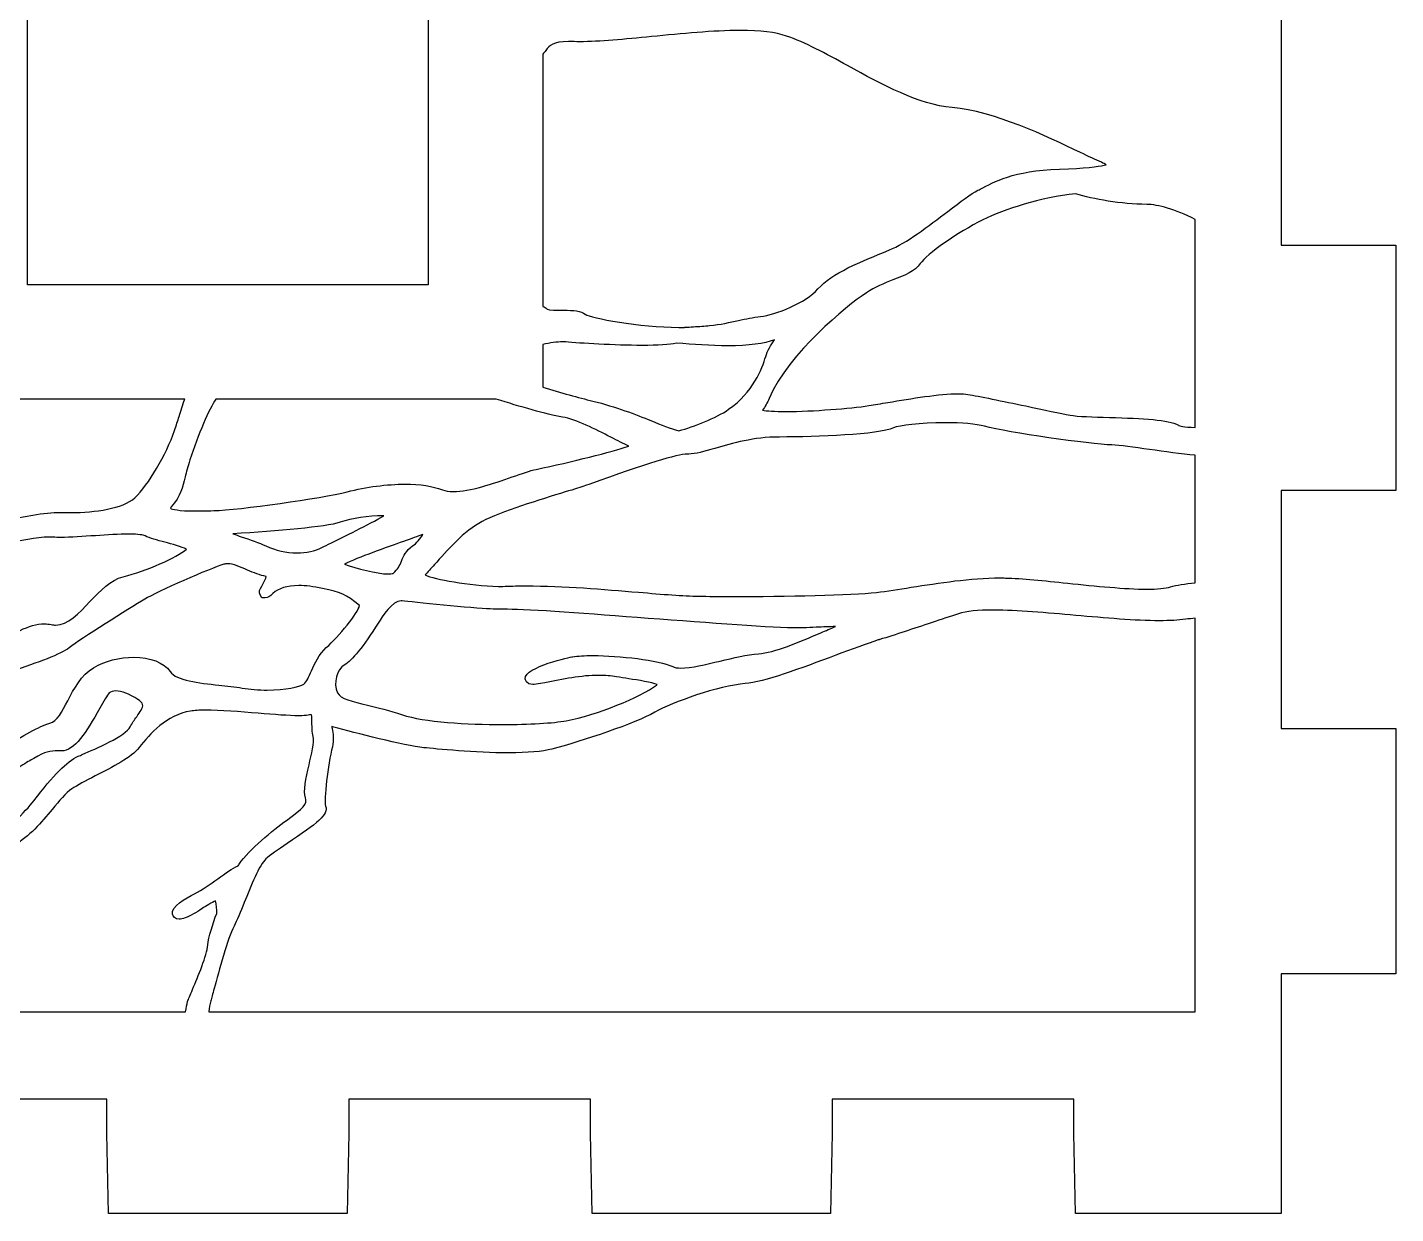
# Model space of a CAD drawing. Extents: x -11 to 868, y -1407 to -16.
# Drawn here: x 298.6 to 418.1, y -447.1 to -343.5 of the extents above; entities that cross this region are included whole.
import ezdxf

# ---------------------------------------------------------------- set-up
doc = ezdxf.new("R2010")
doc.units = 0
doc.layers.add('LAYER_1', color=7, linetype='CONTINUOUS')

msp = doc.modelspace()

# ---------------------------------------------------------------- linework, layer by layer
at = {"layer": 'LAYER_1'}
for points in [[(333.63, -330.95), (333.63, -365.95), (298.63, -365.95), (298.63, -330.95), (333.63, -330.95)], [(408.12, -341.68), (408.12, -362.5), (418.13, -362.5), (418.13, -383.91), (408.12, -383.91), (408.12, -404.72), (418.13, -404.72), (418.13, -426.13), (408.12, -426.13), (408.12, -447.09), (390.17, -447.09), (390.02, -440.09), (390.02, -437.09), (368.91, -437.09), (368.91, -440.09), (368.76, -447.09), (347.94, -447.09), (347.8, -440.09), (347.8, -437.09), (326.68, -437.09), (326.68, -440.09), (326.54, -447.09), (305.71, -447.09), (305.56, -440.09), (305.56, -437.09), (284.45, -437.09)]]:
    msp.add_lwpolyline(points, dxfattribs=at)
for points, knots in [([(327.63, -393.97), (327.5, -394.61), (325.81, -396.69), (324.72, -397.65), (324.08, -398.21), (323.73, -398.99), (323.43, -399.67), (323.2, -400.18), (322.99, -400.65), (322.75, -400.84), (322.4, -401.09), (321.16, -401.36), (319.57, -401.36), (318.8, -401.36), (318.04, -401.3), (317.37, -401.18), (316.75, -401.07), (316.06, -401), (315.33, -400.92), (313.59, -400.74), (311.62, -400.53), (311.07, -399.74), (310.52, -398.94), (309.36, -398.49), (307.9, -398.49), (306.66, -398.49), (305.39, -398.82), (304.4, -399.4), (303.31, -400.05), (302.68, -401.24), (302.13, -402.3), (301.65, -403.22), (301.19, -404.1), (300.58, -404.25), (299.68, -404.48), (298.15, -405.4), (296.53, -406.38), (295.1, -407.26), (293.61, -408.16), (292.77, -408.42), (292.08, -408.64), (291.42, -409.02), (290.78, -409.38), (289.79, -409.94), (288.84, -410.48), (287.74, -410.48), (287.62, -410.48), (287.49, -410.47), (287.36, -410.46), (287.1, -410.43), (286.85, -410.41), (286.56, -410.41), (285.84, -410.41), (285.12, -410.51), (284.42, -410.6), (283.8, -410.68), (283.2, -410.76), (282.67, -410.76), (282.09, -410.76), (281.67, -410.67), (281.33, -410.48), (280.87, -410.23), (280.45, -410.1), (280.05, -410.1), (279.36, -410.1), (278.87, -410.46), (278.39, -410.81), (278.15, -410.98), (277.9, -411.16), (277.63, -411.31), (276.51, -411.88), (273.91, -413.02), (272.72, -413.36), (272.25, -413.5), (272.25, -413.82), (272.27, -413.96), (272.29, -414.12), (272.43, -414.39), (272.81, -414.39), (273.32, -414.39), (277.02, -413.83), (277.65, -413.6), (277.88, -413.51), (278.1, -413.35), (278.36, -413.15), (278.76, -412.85), (279.22, -412.51), (279.7, -412.51), (279.91, -412.51), (280.12, -412.57), (280.33, -412.7), (280.65, -412.9), (281.16, -413), (281.92, -413), (282.85, -413), (284.05, -412.86), (285.2, -412.72), (286.23, -412.6), (287.2, -412.49), (287.87, -412.49), (288.01, -412.49), (288.12, -412.49), (288.2, -412.5), (287.78, -413.2), (286.87, -414.81), (287.16, -415.35), (287.26, -415.52), (287.44, -415.63), (287.64, -415.63), (287.92, -415.63), (288.15, -415.46), (288.58, -414.93), (288.86, -414.58), (289.14, -414.2), (289.42, -413.84), (290.34, -412.6), (291.29, -411.33), (292.25, -411.09), (293.48, -410.79), (296.23, -409.1), (298.05, -407.99), (298.52, -407.71), (298.9, -407.47), (299.17, -407.32), (300.22, -406.71), (300.54, -406.67), (301.29, -406.67), (301.29, -406.67), (301.57, -406.67), (301.57, -406.67), (302.74, -406.67), (303.74, -405.06), (304.93, -402.94), (305.23, -402.41), (305.61, -401.74), (305.75, -401.61), (305.9, -401.49), (306.1, -401.43), (306.34, -401.43), (306.83, -401.43), (307.5, -401.69), (308.27, -402.18), (308.44, -402.29), (308.65, -402.45), (308.68, -402.63), (308.73, -402.88), (308.44, -403.29), (308.16, -403.68), (307.96, -403.96), (307.75, -404.25), (307.6, -404.56), (307.22, -405.34), (304.49, -406.52), (303.46, -406.96), (303.31, -407.03), (303.17, -407.09), (303.05, -407.14), (302.08, -407.57), (300.85, -408.81), (299.17, -411.03), (298.83, -411.49), (298.15, -412.19), (297.55, -412.8), (296.22, -414.17), (295.91, -414.49), (296.09, -414.93), (296.17, -415.13), (296.37, -415.26), (296.6, -415.26), (296.76, -415.26), (296.96, -415.2), (297.46, -414.92), (298.76, -414.18), (299.83, -412.9), (300.78, -411.78), (301.4, -411.04), (301.98, -410.34), (302.49, -409.99), (302.95, -409.67), (303.72, -409.28), (304.53, -408.86), (306.08, -408.07), (307.69, -407.25), (308.38, -406.37), (309.3, -405.17), (310.78, -403.54), (312.87, -403.19), (313.18, -403.14), (313.62, -403.11), (314.17, -403.11), (315.46, -403.11), (317.22, -403.26), (318.78, -403.38), (320.16, -403.5), (321.46, -403.6), (322.31, -403.6), (322.69, -403.6), (322.95, -403.58), (323.15, -403.54), (323.23, -403.52), (323.3, -403.52), (323.36, -403.52), (323.41, -403.52), (323.43, -403.52), (323.43, -403.52), (323.47, -403.59), (323.47, -403.97), (323.47, -404.22), (323.47, -404.59), (323.47, -405.01), (323.58, -405.42), (323.69, -405.86), (323.43, -406.99), (323.21, -407.9), (322.93, -409.11), (322.69, -410.16), (322.9, -410.77), (323.08, -411.28), (322.73, -411.7), (321.25, -412.74), (320.05, -413.59), (317.97, -415.3), (317.12, -416.55), (317.09, -416.6), (317.05, -416.66), (317.01, -416.72), (316.51, -416.93), (315.91, -417.36), (315.24, -417.85), (314.6, -418.31), (313.87, -418.83), (313.22, -419.15), (312.43, -419.53), (311.13, -420.27), (311.29, -420.94), (311.33, -421.14), (311.51, -421.37), (311.87, -421.37), (312.01, -421.37), (312.18, -421.34), (312.4, -421.26), (312.84, -421.1), (313.36, -420.77), (313.87, -420.45), (314.21, -420.23), (314.75, -419.89), (315.04, -419.78), (315.13, -420.08), (315.16, -420.54), (315.15, -420.86), (314.82, -421.75), (314.43, -422.93), (314.37, -423.62), (314.29, -424.55), (313.51, -426.39), (313.04, -427.5), (312.83, -428), (312.68, -428.37), (312.61, -428.57), (312.54, -428.82), (312.48, -429.12), (312.43, -429.45), (312.43, -429.45), (231.63, -429.45), (231.63, -429.45), (231.63, -429.45), (231.63, -352.55), (231.63, -352.55), (231.79, -352.51), (231.95, -352.48), (232.12, -352.44), (233.98, -352.04), (235.89, -351.63), (236.87, -351.19), (238.37, -350.5), (242.27, -349.07), (243.77, -348.63), (243.43, -349.09), (242.72, -349.84), (241.51, -350.78), (240.68, -351.42), (239.78, -352.19), (239.06, -352.88), (237.87, -354.01), (237.8, -354.27), (237.91, -354.59), (237.98, -354.8), (238.18, -354.95), (238.41, -354.95), (238.62, -354.95), (238.84, -354.86), (239.5, -354.4), (240.18, -353.92), (240.99, -353.48), (241.76, -353.06), (243.4, -352.16), (244.96, -351.31), (245.64, -349.99), (246.63, -348.05), (246.78, -347.98), (247.61, -347.63), (247.88, -347.52), (248.22, -347.38), (248.66, -347.15), (249.11, -346.91), (249.78, -346.8), (250.67, -346.8), (251.91, -346.8), (253.39, -347.02), (254.7, -347.22), (255.45, -347.34), (256.17, -347.45), (256.79, -347.51), (257.04, -347.53), (257.33, -347.54), (257.64, -347.54), (260.47, -347.54), (265.51, -346.51), (268.26, -345.58), (268.75, -345.42), (269.23, -345.34), (269.72, -345.34), (270.82, -345.34), (271.78, -345.74), (272.71, -346.13), (272.98, -346.25), (273.25, -346.37), (273.52, -346.46), (273, -346.7), (272.5, -346.92), (272, -347.14), (269.35, -348.33), (267.25, -349.27), (266.58, -349.67), (266.12, -349.95), (265.5, -350.51), (265.05, -350.95), (264.15, -351.46), (263.2, -352.14), (262.29, -352.79), (260.49, -354.07), (258.64, -355.4), (257.24, -355.4), (257.04, -355.4), (256.86, -355.37), (256.69, -355.32), (253.83, -354.43), (253.09, -354.01), (253.34, -352.79), (253.51, -351.93), (253.39, -351.04), (253.05, -350.62), (252.91, -350.44), (252.71, -350.35), (252.5, -350.35), (251.69, -350.35), (251.53, -351.63), (251.48, -352.74), (251.4, -354.62), (252.51, -355.67), (253.27, -356.24), (252.15, -356.57), (250.99, -357.58), (249.94, -358.48), (249.2, -359.13), (248.36, -359.86), (247.95, -359.92), (247.46, -360), (246.96, -360.24), (246.39, -360.52), (245.53, -360.95), (244.55, -361.43), (243.39, -361.43), (243.1, -361.43), (242.8, -361.4), (242.51, -361.34), (241.91, -361.21), (241.42, -361.15), (241.06, -361.15), (240.3, -361.15), (240.09, -361.47), (240.06, -361.74), (240.03, -361.97), (239.95, -362.58), (242.25, -363.2), (242.58, -363.3), (242.96, -363.34), (243.36, -363.34), (245.76, -363.34), (248.82, -361.76), (250.43, -360.81), (250.9, -360.54), (251.34, -360.21), (251.77, -359.9), (252.89, -359.07), (253.94, -358.29), (255.47, -358.28), (256.6, -358.28), (258.47, -357.7), (260.12, -357.18), (260.7, -357), (261.29, -356.82), (261.77, -356.69), (261.18, -357.51), (260.88, -358.52), (260.55, -359.57), (260.19, -360.77), (259.81, -362), (259, -363.06), (258.36, -363.9), (257.69, -365.04), (257.05, -366.14), (256.24, -367.52), (254.89, -369.83), (254.31, -369.83), (254.16, -369.83), (253.99, -369.83), (253.8, -369.82), (252.35, -369.8), (249.66, -369.77), (247.47, -368.75), (247.05, -368.55), (246.67, -368.37), (246.34, -368.22), (245.28, -367.71), (244.89, -367.53), (244.58, -367.53), (244.35, -367.53), (244.14, -367.65), (244.04, -367.84), (243.85, -368.22), (244.08, -368.59), (244.59, -369.31), (245.47, -370.51), (245.78, -370.66), (246.75, -370.76), (247.08, -370.8), (247.48, -370.85), (248.08, -370.99), (248.56, -371.1), (249.14, -371.19), (249.75, -371.28), (250.54, -371.39), (251.98, -371.6), (252.25, -371.88), (252.21, -371.96), (252.06, -372.19), (251.43, -372.6), (249.71, -373.74), (248.64, -375.78), (247.77, -377.41), (247.12, -378.65), (246.45, -379.92), (245.86, -379.96), (244.68, -380.04), (242.89, -380.71), (242.92, -381.55), (242.93, -381.66), (242.99, -382.19), (243.8, -382.19), (243.87, -382.19), (243.94, -382.19), (244.02, -382.18), (244.09, -382.18), (244.16, -382.17), (244.23, -382.17), (244.51, -382.17), (244.75, -382.22), (245, -382.27), (245.24, -382.32), (245.49, -382.37), (245.77, -382.37), (246.44, -382.37), (247.06, -382.07), (247.86, -381.38), (248.79, -380.58), (249.36, -379.4), (249.96, -378.15), (250.56, -376.93), (251.18, -375.66), (252.14, -374.8), (252.49, -374.49), (252.89, -374.13), (253.3, -373.74), (254.04, -373.06), (255.14, -372.03), (255.83, -371.52), (255.82, -371.55), (255.8, -371.6), (255.78, -371.64), (255.45, -372.4), (253.83, -376.2), (254.25, -376.84), (254.25, -376.84), (254.39, -377.07), (254.39, -377.07), (254.39, -377.07), (254.69, -377.08), (254.69, -377.08), (255.05, -377.08), (255.25, -376.87), (255.96, -375.39), (256.86, -373.5), (257.6, -371.89), (258.19, -370.59), (258.69, -369.48), (259.09, -368.61), (259.4, -367.99), (259.61, -367.58), (259.88, -367), (260.19, -366.33), (260.91, -364.8), (261.9, -362.71), (262.8, -361.11), (263.06, -360.65), (263.37, -360.08), (263.72, -359.43), (264.96, -357.14), (266.65, -354.02), (268.02, -352.29), (272.19, -350.02), (280.25, -345.98), (288.63, -343.63), (288.63, -343.63), (288.63, -375.95), (288.63, -375.95), (288.63, -375.95), (312.36, -375.95), (312.36, -375.95), (312.17, -376.47), (312.02, -376.96), (311.86, -377.45), (311.74, -377.84), (311.61, -378.24), (311.47, -378.67), (310.74, -380.8), (309.18, -383.44), (307.99, -384.56), (306.98, -385.51), (304.47, -385.85), (302.46, -385.85), (302.21, -385.85), (301.97, -385.85), (301.74, -385.84), (301.65, -385.83), (301.57, -385.83), (301.48, -385.83), (298.77, -385.83), (293.58, -387.34), (293, -387.51), (293, -387.51), (292.66, -387.61), (292.66, -387.61), (290.03, -388.38), (289.66, -388.53), (289.74, -389.09), (289.81, -389.58), (290.37, -389.58), (290.58, -389.58), (290.88, -389.58), (291.33, -389.55), (291.97, -389.48), (293.64, -389.29), (295.17, -388.94), (296.51, -388.64), (298.03, -388.29), (299.34, -388), (300.51, -388), (300.63, -388), (300.74, -388), (300.86, -388), (301.06, -388.02), (301.28, -388.02), (301.51, -388.02), (302.4, -388.02), (303.49, -387.94), (304.55, -387.87), (305.57, -387.8), (306.62, -387.73), (307.46, -387.73), (308.36, -387.73), (308.74, -387.82), (308.89, -387.89), (309.31, -388.09), (309.95, -388.26), (310.63, -388.44), (311.21, -388.6), (312.12, -388.84), (312.52, -389.05), (311.63, -389.77), (309.04, -390.97), (306.98, -391.46), (305.9, -391.72), (304.98, -392.69), (304.08, -393.63), (303.12, -394.64), (302.12, -395.68), (301.08, -395.68), (300.96, -395.68), (300.83, -395.67), (300.7, -395.64), (300.51, -395.59), (300.3, -395.57), (300.09, -395.57), (298.75, -395.57), (297.25, -396.49), (295.79, -397.38), (294.45, -398.21), (293.06, -399.07), (291.99, -399.07), (291.88, -399.07), (291.79, -399.06), (291.69, -399.04), (291.43, -399), (291.19, -398.98), (291.01, -398.98), (290.82, -398.98), (290.66, -399), (290.54, -399.05), (290.28, -399.15), (290.13, -399.36), (290.13, -399.61), (290.13, -400.43), (291.82, -400.87), (293.04, -400.87), (293.85, -400.87), (294.63, -400.71), (295.34, -400.4), (295.67, -400.26), (296.38, -400.02), (297.2, -399.74), (299.55, -398.94), (301.55, -398.23), (302.27, -397.66), (303.23, -396.89), (307.47, -394.27), (308.88, -393.41), (309.9, -392.78), (314.6, -390.71), (315.77, -390.37), (315.87, -390.34), (315.97, -390.32), (316.09, -390.32), (316.6, -390.32), (317.23, -390.6), (317.84, -390.87), (318.38, -391.1), (318.94, -391.34), (319.48, -391.43), (319.45, -391.59), (319.32, -391.87), (319.08, -392.28), (318.92, -392.56), (318.79, -392.78), (318.95, -393.05), (318.95, -393.05), (319.09, -393.3), (319.09, -393.3), (319.09, -393.3), (319.39, -393.31), (319.39, -393.31), (319.62, -393.31), (319.78, -393.16), (320.05, -392.92), (320.54, -392.46), (321.31, -392.23), (322.32, -392.23), (322.92, -392.23), (323.59, -392.31), (324.39, -392.47), (325.99, -392.8), (326.42, -392.99), (327.63, -393.97)], [0, 0, 0, 0, 1, 1, 1, 2, 2, 2, 3, 3, 3, 4, 4, 4, 5, 5, 5, 6, 6, 6, 7, 7, 7, 8, 8, 8, 9, 9, 9, 10, 10, 10, 11, 11, 11, 12, 12, 12, 13, 13, 13, 14, 14, 14, 15, 15, 15, 16, 16, 16, 17, 17, 17, 18, 18, 18, 19, 19, 19, 20, 20, 20, 21, 21, 21, 22, 22, 22, 23, 23, 23, 24, 24, 24, 25, 25, 25, 26, 26, 26, 27, 27, 27, 28, 28, 28, 29, 29, 29, 30, 30, 30, 31, 31, 31, 32, 32, 32, 33, 33, 33, 34, 34, 34, 35, 35, 35, 36, 36, 36, 37, 37, 37, 38, 38, 38, 39, 39, 39, 40, 40, 40, 41, 41, 41, 42, 42, 42, 43, 43, 43, 44, 44, 44, 45, 45, 45, 46, 46, 46, 47, 47, 47, 48, 48, 48, 49, 49, 49, 50, 50, 50, 51, 51, 51, 52, 52, 52, 53, 53, 53, 54, 54, 54, 55, 55, 55, 56, 56, 56, 57, 57, 57, 58, 58, 58, 59, 59, 59, 60, 60, 60, 61, 61, 61, 62, 62, 62, 63, 63, 63, 64, 64, 64, 65, 65, 65, 66, 66, 66, 67, 67, 67, 68, 68, 68, 69, 69, 69, 70, 70, 70, 71, 71, 71, 72, 72, 72, 73, 73, 73, 74, 74, 74, 75, 75, 75, 76, 76, 76, 77, 77, 77, 78, 78, 78, 79, 79, 79, 80, 80, 80, 81, 81, 81, 82, 82, 82, 83, 83, 83, 84, 84, 84, 85, 85, 85, 86, 86, 86, 87, 87, 87, 88, 88, 88, 89, 89, 89, 90, 90, 90, 91, 91, 91, 92, 92, 92, 93, 93, 93, 94, 94, 94, 95, 95, 95, 96, 96, 96, 97, 97, 97, 98, 98, 98, 99, 99, 99, 100, 100, 100, 101, 101, 101, 102, 102, 102, 103, 103, 103, 104, 104, 104, 105, 105, 105, 106, 106, 106, 107, 107, 107, 108, 108, 108, 109, 109, 109, 110, 110, 110, 111, 111, 111, 112, 112, 112, 113, 113, 113, 114, 114, 114, 115, 115, 115, 116, 116, 116, 117, 117, 117, 118, 118, 118, 119, 119, 119, 120, 120, 120, 121, 121, 121, 122, 122, 122, 123, 123, 123, 124, 124, 124, 125, 125, 125, 126, 126, 126, 127, 127, 127, 128, 128, 128, 129, 129, 129, 130, 130, 130, 131, 131, 131, 132, 132, 132, 133, 133, 133, 134, 134, 134, 135, 135, 135, 136, 136, 136, 137, 137, 137, 138, 138, 138, 139, 139, 139, 140, 140, 140, 141, 141, 141, 142, 142, 142, 143, 143, 143, 144, 144, 144, 145, 145, 145, 146, 146, 146, 147, 147, 147, 148, 148, 148, 149, 149, 149, 150, 150, 150, 151, 151, 151, 152, 152, 152, 153, 153, 153, 154, 154, 154, 155, 155, 155, 156, 156, 156, 157, 157, 157, 158, 158, 158, 159, 159, 159, 160, 160, 160, 161, 161, 161, 162, 162, 162, 163, 163, 163, 164, 164, 164, 165, 165, 165, 166, 166, 166, 167, 167, 167, 168, 168, 168, 169, 169, 169, 170, 170, 170, 171, 171, 171, 172, 172, 172, 173, 173, 173, 174, 174, 174, 175, 175, 175, 176, 176, 176, 177, 177, 177, 178, 178, 178, 179, 179, 179, 180, 180, 180, 181, 181, 181, 182, 182, 182, 183, 183, 183, 184, 184, 184, 185, 185, 185, 186, 186, 186, 187, 187, 187, 188, 188, 188, 189, 189, 189, 190, 190, 190, 191, 191, 191, 192, 192, 192, 193, 193, 193, 194, 194, 194, 195, 195, 195, 196, 196, 196, 197, 197, 197, 198, 198, 198, 199, 199, 199, 200, 200, 200, 201, 201, 201, 202, 202, 202, 203, 203, 203, 204, 204, 204, 205, 205, 205, 206, 206, 206, 207, 207, 207, 208, 208, 208, 209, 209, 209, 210, 210, 210, 211, 211, 211, 212, 212, 212, 213, 213, 213, 214, 214, 214, 215, 215, 215, 216, 216, 216, 217, 217, 217, 218, 218, 218, 219, 219, 219, 220, 220, 220, 221, 221, 221, 222, 222, 222, 223, 223, 223, 224, 224, 224, 224]), ([(392.85, -355.47), (392.43, -355.58), (391.52, -355.72), (389.56, -355.82), (385.13, -355.87), (383.36, -356.8), (382.07, -357.48), (381.91, -357.56), (381.77, -357.63), (381.63, -357.7), (381.06, -357.99), (380.15, -358.68), (379, -359.55), (377.36, -360.8), (375.32, -362.35), (373.92, -362.91), (373.92, -362.91), (373.86, -362.94), (373.86, -362.94), (371.4, -363.92), (368.86, -364.95), (367.67, -366.32), (366.65, -367.5), (363.92, -368.59), (362.65, -368.73), (362, -368.8), (361.38, -368.93), (360.73, -369.07), (359.96, -369.24), (359.17, -369.42), (358.2, -369.52), (357.81, -369.55), (357.27, -369.59), (356.79, -369.62), (356.79, -369.62), (356.75, -369.62), (356.75, -369.62), (356.54, -369.64), (356.31, -369.66), (356.07, -369.66), (356.07, -369.66), (356.02, -369.66), (356.02, -369.66), (356.02, -369.66), (356.01, -369.67), (356.01, -369.67), (355.83, -369.67), (355.67, -369.67), (355.5, -369.67), (352.12, -369.67), (347.81, -368.85), (347.33, -368.53), (346.98, -368.21), (346.3, -368.18), (345.46, -368.18), (345.46, -368.18), (345.17, -368.18), (345.17, -368.18), (344.9, -368.18), (344.19, -368.18), (344, -368.09), (343.91, -367.96), (343.78, -367.88), (343.63, -367.84), (343.63, -367.84), (343.63, -345.81), (343.63, -345.81), (343.73, -345.7), (343.81, -345.59), (343.89, -345.48), (344.24, -345.04), (344.49, -344.72), (345.87, -344.69), (345.87, -344.69), (345.94, -344.69), (345.94, -344.69), (346.19, -344.71), (346.52, -344.72), (346.86, -344.72), (348.57, -344.72), (350.79, -344.5), (353.13, -344.27), (355.78, -344.01), (358.51, -343.74), (360.86, -343.74), (362.65, -343.74), (363.98, -343.9), (364.91, -344.22), (366.53, -344.77), (368.34, -345.76), (370.25, -346.81), (373.31, -348.48), (376.47, -350.21), (379.39, -350.47), (383.04, -350.78), (387.59, -352.96), (390.6, -354.4), (391.3, -354.74), (391.92, -355.03), (392.42, -355.25), (392.61, -355.34), (392.74, -355.41), (392.85, -355.47)], [0, 0, 0, 0, 1, 1, 1, 2, 2, 2, 3, 3, 3, 4, 4, 4, 5, 5, 5, 6, 6, 6, 7, 7, 7, 8, 8, 8, 9, 9, 9, 10, 10, 10, 11, 11, 11, 12, 12, 12, 13, 13, 13, 14, 14, 14, 15, 15, 15, 16, 16, 16, 17, 17, 17, 18, 18, 18, 19, 19, 19, 20, 20, 20, 21, 21, 21, 22, 22, 22, 23, 23, 23, 24, 24, 24, 25, 25, 25, 26, 26, 26, 27, 27, 27, 28, 28, 28, 29, 29, 29, 30, 30, 30, 31, 31, 31, 32, 32, 32, 33, 33, 33, 34, 34, 34, 34]), ([(400.63, -378.41), (399.58, -378.39), (399.25, -378.27), (399.15, -378.22), (398.29, -377.73), (396.11, -377.63), (393.12, -377.54), (391.7, -377.5), (390.36, -377.46), (389.69, -377.34), (388.89, -377.2), (387.4, -376.88), (385.82, -376.54), (383.8, -376.12), (381.72, -375.68), (380.76, -375.53), (380.52, -375.49), (380.24, -375.47), (379.9, -375.47), (378.32, -375.47), (375.8, -375.89), (373.78, -376.23), (373.17, -376.33), (372.61, -376.43), (372.11, -376.51), (370.5, -376.75), (367.21, -377.02), (364.89, -377.02), (363.84, -377.02), (363.2, -376.97), (362.82, -376.91), (363.05, -376.6), (363.24, -376.25), (363.4, -375.89), (365.16, -371.84), (370.13, -367.84), (371.9, -366.65), (372.61, -366.16), (373.46, -365.83), (374.21, -365.53), (375.25, -365.12), (376.14, -364.77), (376.6, -364.1), (377.15, -363.28), (379.91, -361.36), (382.07, -360.28), (383.92, -359.36), (387.14, -358.31), (390.18, -358.01), (391.72, -358.46), (394.13, -358.92), (396.38, -358.93), (397.4, -358.93), (398.83, -359.37), (400.63, -360.24), (400.63, -360.24), (400.63, -378.41), (400.63, -378.41)], [0, 0, 0, 0, 1, 1, 1, 2, 2, 2, 3, 3, 3, 4, 4, 4, 5, 5, 5, 6, 6, 6, 7, 7, 7, 8, 8, 8, 9, 9, 9, 10, 10, 10, 11, 11, 11, 12, 12, 12, 13, 13, 13, 14, 14, 14, 15, 15, 15, 16, 16, 16, 17, 17, 17, 18, 18, 18, 19, 19, 19, 19]), ([(363.86, -370.76), (363.56, -371.2), (363.24, -371.71), (363.1, -372.22), (362.8, -373.3), (361.98, -375.35), (359.86, -376.83), (358.73, -377.63), (356.84, -378.33), (355.51, -378.71), (354.78, -378.51), (353.99, -378.19), (353.08, -377.82), (351.74, -377.28), (350.06, -376.61), (347.99, -376.11), (346.77, -375.81), (345.21, -375.38), (343.63, -374.9), (343.63, -374.9), (343.63, -371.17), (343.63, -371.17), (344.27, -371.03), (344.87, -370.94), (345.35, -370.94), (345.45, -370.94), (345.54, -370.94), (345.63, -370.95), (346.88, -371.05), (349.9, -371.25), (352.3, -371.25), (353.71, -371.25), (354.69, -371.19), (355.31, -371.05), (356.76, -371.17), (358.29, -371.28), (359.8, -371.28), (361.64, -371.28), (362.97, -371.11), (363.86, -370.76)], [0, 0, 0, 0, 1, 1, 1, 2, 2, 2, 3, 3, 3, 4, 4, 4, 5, 5, 5, 6, 6, 6, 7, 7, 7, 8, 8, 8, 9, 9, 9, 10, 10, 10, 11, 11, 11, 12, 12, 12, 13, 13, 13, 13]), ([(351.14, -380.04), (349.64, -380.56), (346.21, -381.41), (343.04, -382.08), (342.53, -382.19), (341.8, -382.44), (340.95, -382.74), (339.31, -383.31), (337.27, -384.02), (335.81, -384.02), (335.43, -384.02), (335.11, -383.97), (334.86, -383.87), (334.02, -383.54), (332.93, -383.37), (331.6, -383.37), (330.05, -383.37), (328.2, -383.61), (326.55, -384.03), (324.32, -384.6), (317.03, -385.63), (314.9, -385.68), (314.9, -385.68), (314.64, -385.69), (314.64, -385.69), (314.2, -385.7), (313.74, -385.71), (313.29, -385.71), (311.76, -385.71), (311.26, -385.56), (311.1, -385.48), (311.12, -385.45), (311.14, -385.41), (311.18, -385.36), (311.99, -384.38), (312.17, -383.65), (312.39, -382.73), (312.49, -382.31), (312.61, -381.83), (312.8, -381.25), (313.51, -379.08), (314.52, -376.74), (315.06, -375.95), (315.06, -375.95), (339.57, -375.95), (339.57, -375.95), (341.6, -376.58), (343.96, -377.27), (345.34, -377.51), (346.59, -377.72), (348.25, -378.58), (349.58, -379.27), (350.16, -379.56), (350.69, -379.84), (351.14, -380.04)], [0, 0, 0, 0, 1, 1, 1, 2, 2, 2, 3, 3, 3, 4, 4, 4, 5, 5, 5, 6, 6, 6, 7, 7, 7, 8, 8, 8, 9, 9, 9, 10, 10, 10, 11, 11, 11, 12, 12, 12, 13, 13, 13, 14, 14, 14, 15, 15, 15, 16, 16, 16, 17, 17, 17, 18, 18, 18, 18]), ([(360.14, -393.18), (359.02, -393.18), (358.02, -393.17), (357.26, -393.16), (355.91, -393.14), (354.1, -392.99), (352, -392.81), (348.93, -392.55), (345.47, -392.26), (342.18, -392.26), (341.95, -392.26), (341.72, -392.26), (341.5, -392.26), (340.84, -392.27), (340.25, -392.29), (339.76, -392.32), (337.15, -392.19), (334.19, -391.71), (333.35, -391.3), (333.58, -391.06), (333.86, -390.75), (334.17, -390.4), (335.21, -389.22), (336.77, -387.44), (338.33, -386.63), (339.93, -385.79), (343.48, -384.7), (345.6, -384.05), (346.39, -383.81), (347.02, -383.62), (347.36, -383.5), (347.36, -383.5), (347.74, -383.36), (347.74, -383.36), (352.58, -381.62), (355.43, -380.74), (356.23, -380.74), (356.3, -380.74), (356.34, -380.74), (356.38, -380.74), (356.95, -380.74), (357.71, -380.52), (358.67, -380.25), (360.2, -379.8), (362.11, -379.25), (364.24, -379.25), (364.24, -379.25), (364.31, -379.25), (364.31, -379.25), (367.59, -379.25), (372.94, -379.04), (374.26, -378.46), (374.76, -378.23), (376.58, -378), (378.76, -378), (380.23, -378), (381.49, -378.12), (382.21, -378.31), (384.25, -378.87), (391.45, -379.89), (393.34, -379.94), (394.01, -379.96), (395.28, -380.15), (396.63, -380.34), (397.94, -380.53), (399.4, -380.74), (400.63, -380.85), (400.63, -380.85), (400.63, -391.99), (400.63, -391.99), (399.71, -392.07), (399, -392.18), (398.46, -392.34), (398.02, -392.47), (397.32, -392.54), (396.39, -392.54), (394.5, -392.54), (391.95, -392.27), (389.48, -392.02), (387.42, -391.8), (385.47, -391.6), (384.06, -391.57), (383.9, -391.56), (383.74, -391.56), (383.58, -391.56), (380.99, -391.56), (378.24, -392), (375.81, -392.38), (374.72, -392.55), (373.68, -392.72), (372.78, -392.82), (370.59, -393.07), (364.86, -393.18), (360.14, -393.18)], [0, 0, 0, 0, 1, 1, 1, 2, 2, 2, 3, 3, 3, 4, 4, 4, 5, 5, 5, 6, 6, 6, 7, 7, 7, 8, 8, 8, 9, 9, 9, 10, 10, 10, 11, 11, 11, 12, 12, 12, 13, 13, 13, 14, 14, 14, 15, 15, 15, 16, 16, 16, 17, 17, 17, 18, 18, 18, 19, 19, 19, 20, 20, 20, 21, 21, 21, 22, 22, 22, 23, 23, 23, 24, 24, 24, 25, 25, 25, 26, 26, 26, 27, 27, 27, 28, 28, 28, 29, 29, 29, 30, 30, 30, 31, 31, 31, 31]), ([(322.15, -389.37), (321.22, -389.37), (320.29, -389.16), (319.45, -388.77), (318.85, -388.49), (318.05, -388.22), (317.28, -387.96), (317.06, -387.88), (316.81, -387.8), (316.56, -387.71), (320.45, -387.44), (324.66, -387.13), (325.92, -386.7), (326.97, -386.35), (328.41, -386.13), (329.68, -386.13), (329.7, -386.13), (329.72, -386.13), (329.74, -386.13), (328.46, -386.88), (326.1, -388.04), (325.17, -388.49), (324.82, -388.66), (324.53, -388.81), (324.34, -388.9), (323.75, -389.2), (322.97, -389.37), (322.15, -389.37)], [0, 0, 0, 0, 1, 1, 1, 2, 2, 2, 3, 3, 3, 4, 4, 4, 5, 5, 5, 6, 6, 6, 7, 7, 7, 8, 8, 8, 9, 9, 9, 9]), ([(330.13, -391.21), (329.13, -391.21), (327.36, -390.72), (326.3, -390.35), (327.45, -389.79), (330.06, -388.87), (331.45, -388.37), (332.14, -388.13), (332.74, -387.91), (333.15, -387.76), (332.93, -388.12), (332.59, -388.55), (332.26, -388.77), (331.67, -389.16), (331.47, -389.65), (331.29, -390.09), (331.12, -390.48), (330.98, -390.81), (330.58, -391.15), (330.58, -391.15), (330.58, -391.15), (330.58, -391.15), (330.58, -391.15), (330.48, -391.21), (330.13, -391.21), (330.13, -391.21), (330.13, -391.21), (330.13, -391.21)], [0, 0, 0, 0, 1, 1, 1, 2, 2, 2, 3, 3, 3, 4, 4, 4, 5, 5, 5, 6, 6, 6, 7, 7, 7, 8, 8, 8, 9, 9, 9, 9]), ([(400.62, -395.07), (400.62, -395.07), (400.62, -429.45), (400.62, -429.45), (400.62, -429.45), (314.45, -429.45), (314.45, -429.45), (314.49, -429.11), (314.55, -428.8), (314.63, -428.5), (314.7, -428.28), (314.8, -427.9), (314.92, -427.43), (315.34, -425.9), (316.11, -423.05), (316.66, -421.99), (316.91, -421.49), (317.22, -420.73), (317.55, -419.92), (318.11, -418.52), (318.88, -416.61), (319.45, -416.09), (319.76, -415.8), (320.51, -415.3), (321.3, -414.77), (323.96, -412.98), (324.94, -412.24), (324.66, -411.49), (324.48, -410.99), (324.87, -407.85), (325.25, -406.31), (325.41, -405.71), (325.3, -405.14), (325.22, -404.72), (325.21, -404.67), (325.2, -404.6), (325.19, -404.54), (325.24, -404.55), (325.31, -404.57), (325.38, -404.59), (327.14, -405.08), (331.56, -406.22), (333.23, -406.39), (334.34, -406.5), (337.71, -406.84), (340.66, -406.84), (342.32, -406.84), (343.59, -406.73), (344.43, -406.51), (347.05, -405.82), (351.73, -404.26), (353.42, -403.29), (354.91, -402.43), (359.03, -400.97), (361.31, -400.79), (362.93, -400.66), (366.14, -399.47), (369.23, -398.31), (370.62, -397.79), (371.93, -397.31), (372.94, -396.98), (372.94, -396.98), (372.98, -396.97), (372.98, -396.97), (372.98, -396.97), (373.01, -396.96), (373.01, -396.96), (373.02, -396.95), (373.04, -396.94), (373.06, -396.94), (374.42, -396.53), (376.09, -395.97), (377.57, -395.48), (378.45, -395.18), (379.27, -394.91), (379.95, -394.69), (380.62, -394.47), (381.63, -394.37), (383.02, -394.37), (385.06, -394.37), (387.66, -394.61), (390.18, -394.83), (392.74, -395.06), (395.38, -395.3), (397.5, -395.3), (398.4, -395.3), (399.15, -395.26), (399.79, -395.17), (400.05, -395.14), (400.33, -395.1), (400.62, -395.07)], [0, 0, 0, 0, 1, 1, 1, 2, 2, 2, 3, 3, 3, 4, 4, 4, 5, 5, 5, 6, 6, 6, 7, 7, 7, 8, 8, 8, 9, 9, 9, 10, 10, 10, 11, 11, 11, 12, 12, 12, 13, 13, 13, 14, 14, 14, 15, 15, 15, 16, 16, 16, 17, 17, 17, 18, 18, 18, 19, 19, 19, 20, 20, 20, 21, 21, 21, 22, 22, 22, 23, 23, 23, 24, 24, 24, 25, 25, 25, 26, 26, 26, 27, 27, 27, 28, 28, 28, 29, 29, 29, 30, 30, 30, 30]), ([(340.11, -404.37), (337.09, -404.37), (333.21, -404.14), (331.37, -403.52), (330.23, -403.13), (329.22, -402.89), (328.32, -402.68), (326.99, -402.36), (325.94, -402.11), (325.71, -401.61), (325.28, -400.72), (325.67, -399.52), (326.29, -399.17), (326.97, -398.78), (327.97, -397.55), (329.26, -395.5), (329.62, -394.92), (330.47, -393.55), (331.27, -393.55), (331.29, -393.55), (331.32, -393.56), (331.35, -393.56), (332.12, -393.65), (337.6, -394.23), (339.04, -394.27), (339.39, -394.29), (339.76, -394.3), (340.13, -394.3), (340.22, -394.3), (340.56, -394.3), (340.56, -394.3), (342.45, -394.3), (347.73, -394.7), (352.83, -395.09), (358.22, -395.5), (363.81, -395.93), (365.95, -395.93), (366.11, -395.93), (366.25, -395.93), (366.37, -395.92), (366.76, -395.91), (367.14, -395.89), (367.51, -395.87), (368.12, -395.84), (368.7, -395.82), (369.2, -395.81), (368.79, -395.98), (368.36, -396.17), (367.92, -396.35), (366.02, -397.17), (363.88, -398.09), (362.46, -398.19), (361.48, -398.26), (360.28, -398.55), (359.12, -398.82), (357.88, -399.12), (356.58, -399.43), (355.7, -399.43), (355.7, -399.43), (355.7, -399.43), (355.7, -399.43), (355.38, -399.43), (355.14, -399.39), (354.98, -399.31), (353.75, -398.74), (350.32, -398.34), (348.01, -398.34), (347.29, -398.34), (346.69, -398.38), (346.22, -398.45), (346.18, -398.46), (342.02, -399.32), (342.1, -400.36), (342.11, -400.41), (342.16, -400.87), (342.76, -400.87), (342.92, -400.87), (343.14, -400.84), (343.44, -400.78), (343.44, -400.78), (343.82, -400.71), (343.82, -400.71), (345.36, -400.4), (346.97, -400.07), (348.53, -400.07), (349.08, -400.07), (349.6, -400.11), (350.07, -400.19), (350.42, -400.25), (350.79, -400.31), (351.15, -400.37), (351.98, -400.49), (353.17, -400.68), (353.62, -400.88), (353.61, -400.89), (353.59, -400.91), (353.57, -400.92), (352.23, -401.93), (348.32, -403.57), (345.68, -404.04), (344.56, -404.24), (342.43, -404.37), (340.11, -404.37)], [0, 0, 0, 0, 1, 1, 1, 2, 2, 2, 3, 3, 3, 4, 4, 4, 5, 5, 5, 6, 6, 6, 7, 7, 7, 8, 8, 8, 9, 9, 9, 10, 10, 10, 11, 11, 11, 12, 12, 12, 13, 13, 13, 14, 14, 14, 15, 15, 15, 16, 16, 16, 17, 17, 17, 18, 18, 18, 19, 19, 19, 20, 20, 20, 21, 21, 21, 22, 22, 22, 23, 23, 23, 24, 24, 24, 25, 25, 25, 26, 26, 26, 27, 27, 27, 28, 28, 28, 29, 29, 29, 30, 30, 30, 31, 31, 31, 32, 32, 32, 33, 33, 33, 34, 34, 34, 34])]:
    msp.add_open_spline(points, degree=3, knots=knots, dxfattribs=at)

doc.saveas('drawing.dxf')
